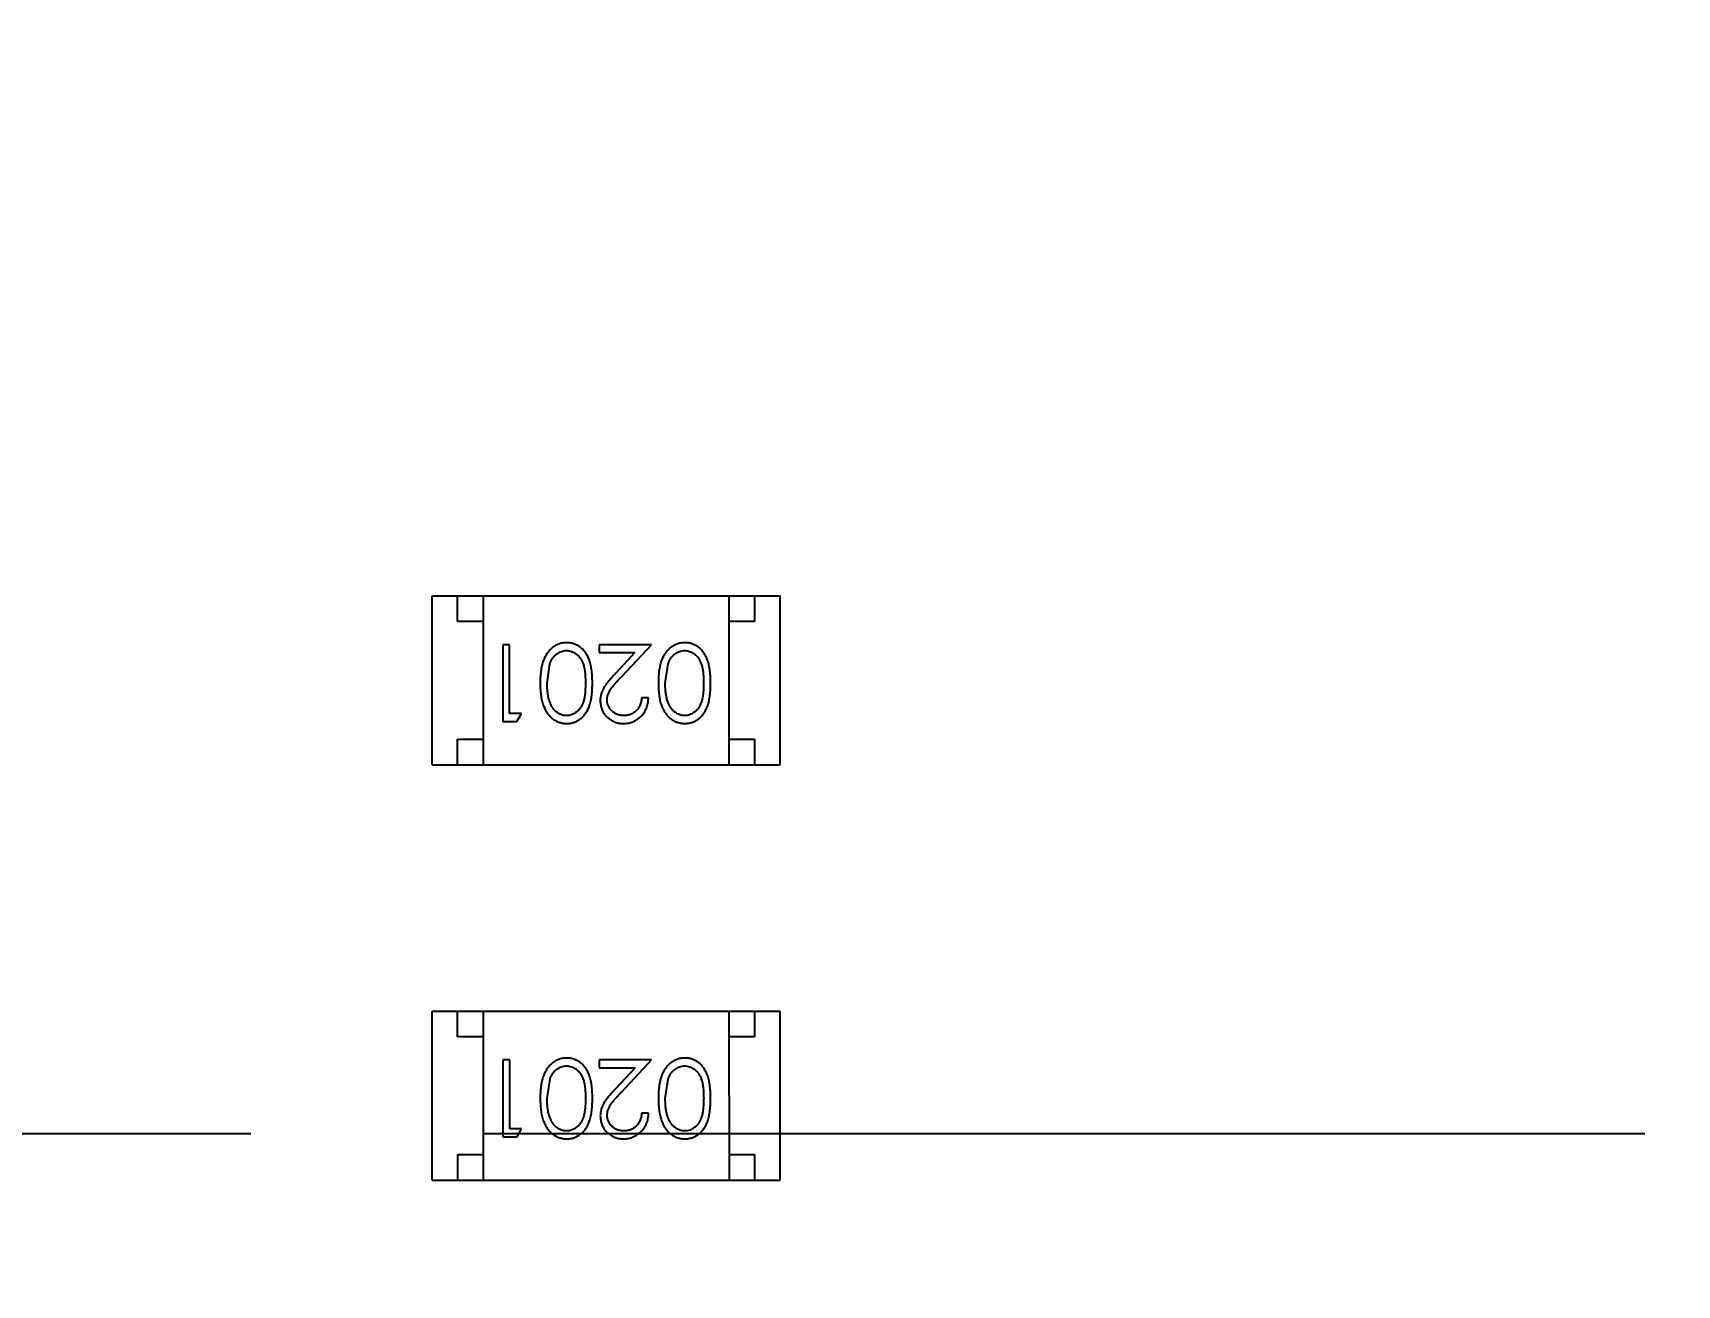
# Model space of a CAD drawing. Header units: millimetres. Extents: x -49 to 153, y -182 to -55.
# Drawn here: x 134.76 to 137.971, y -126.87 to -124.426 of the extents above; entities that cross this region are included whole.
import ezdxf

# ---------------------------------------------------------------- set-up
doc = ezdxf.new("R2010")
doc.units = ezdxf.units.MM
doc.header["$LTSCALE"] = 1.21
doc.header["$MEASUREMENT"] = 0
doc.header["$PDMODE"] = 3
doc.header["$PDSIZE"] = 0.3125
doc.linetypes.add('CENTER', pattern=[0.6, 0.375, -0.075, 0.075, -0.075])
doc.layers.get('0').update_dxf_attribs({"linetype": 'CONTINUOUS'})
doc.layers.get('DEFPOINTS').update_dxf_attribs({"linetype": 'CONTINUOUS'})
doc.layers.add('Dim', color=3, linetype='CONTINUOUS', lineweight=25)
doc.styles.get("Standard").update_dxf_attribs({"font": 'txt', "width": 0.8})
doc.dimstyles.get("Standard").update_dxf_attribs({"dimtxt": 0.15625, "dimasz": 0.1875, "dimexe": 0.125, "dimexo": 0.0625, "dimgap": 0.09, "dimtad": 0, "dimtih": 1, "dimtoh": 1, "dimzin": 4, "dimdsep": 46, "dimtxsty": 'Standard', "dimblk": '_FILLED', "dimblk1": '_FILLED', "dimblk2": '_FILLED', "dimcen": 0.09, "dimazin": 1, "dimtp": 0.01, "dimtm": 0.01, "dimtfac": 1, "dimtofl": 0, "dimtmove": 0, "dimatfit": 3, "dimldrblk": '_FILLED', "dimfxl": 1, "dimtolj": 1, "dimtzin": 4, "dimarcsym": 0})

# ---------------------------------------------------------------- blocks, each defined once
blk = doc.blocks.new('_FILLED')
at = {"color": 0, "linetype": 'ByBlock'}
blk.add_solid([(0, 0), (-1, 0.1667), (-1, -0.1667)], dxfattribs=at)
blk = doc.blocks.new('*D79')
at = {"layer": 'DEFPOINTS', "color": 0}
for p in [(103.9882, -113.9099), (95.9455, -118.3888), (95.7094, -126.5744), (123.0081, -126.5744), (150.6978, -126.5744)]:
    blk.add_point(p, dxfattribs=at)
at = {"layer": 'Dim', "color": 0, "lineweight": -2}
for p, q in [((103.9361, -113.8752), (99.3703, -110.835)), ((95.6469, -126.5744), (94.6096, -126.5744))]:
    blk.add_line(p, q, dxfattribs=at)
for start, end in [(149.38213, 160.15016), (166.19189, 176.95991)]:
    blk.add_arc((123.0081, -126.5744), 28.2735, start, end, dxfattribs=at)
at = {"layer": 'Dim', "color": 0, "lineweight": -2, "xscale": 1.5, "yscale": 1.5, "zscale": 1.5}
for p, rotation in [((99.4744, -110.9043), 57.86208909579157), ((94.7346, -126.5744), 268.4799565881056)]:
    blk.add_blockref('_FILLED', p, dxfattribs=dict(at, rotation=rotation))
at = {"layer": 'Dim', "color": 0, "insert": (95.9455, -118.3888), "char_height": 1.5, "attachment_point": 5, "rotation": 73.171}
blk.add_mtext('\\A1;34%%d', dxfattribs=at)
blk = doc.blocks.new('*D80')
at = {"layer": 'DEFPOINTS', "color": 0}
for p in [(95.7094, -126.5744), (123.0081, -126.5744), (150.6978, -126.5744), (95.977, -134.8087), (104.0987, -139.2733)]:
    blk.add_point(p, dxfattribs=at)
at = {"layer": 'Dim', "color": 0, "lineweight": -2}
for p, q in [((95.6469, -126.5744), (94.6256, -126.5744)), ((104.0468, -139.3081), (99.4459, -142.398))]:
    blk.add_line(p, q, dxfattribs=at)
for start, end in [(183.04181, 193.91939), (199.96454, 210.84213)]:
    blk.add_arc((123.0081, -126.5744), 28.2575, start, end, dxfattribs=at)
at = {"layer": 'Dim', "color": 0, "lineweight": -2, "xscale": 1.5, "yscale": 1.5, "zscale": 1.5}
for p, rotation in [((94.7506, -126.5744), 91.52090279416298), ((99.5496, -142.3283), 302.3630280277945)]:
    blk.add_blockref('_FILLED', p, dxfattribs=dict(at, rotation=rotation))
at = {"layer": 'Dim', "color": 0, "insert": (95.977, -134.8087), "char_height": 1.5, "attachment_point": 5, "rotation": 286.942}
blk.add_mtext('\\A1;34%%d', dxfattribs=at)

msp = doc.modelspace()

# ---------------------------------------------------------------- linework, layer by layer
at = {"color": 6, "linetype": 'Continuous'}
for p, q in [((135.5397, -125.5246), (136.2197, -125.5246)), ((135.5397, -125.8546), (135.5397, -125.5246)), ((135.5897, -125.5746), (135.5897, -125.5246)), ((135.6397, -125.5246), (135.6397, -125.8546)), ((136.1197, -125.5246), (136.1197, -125.8546)), ((136.1697, -125.5246), (136.1697, -125.5746)), ((136.2197, -125.8546), (136.2197, -125.5246)), ((135.6397, -125.5746), (135.5897, -125.5746)), ((136.1697, -125.5746), (136.1197, -125.5746)), ((135.6913, -125.6199), (135.6779, -125.6199)), ((135.6779, -125.6199), (135.6779, -125.7699)), ((135.6913, -125.7545), (135.6913, -125.6199)), ((135.9683, -125.6199), (135.8663, -125.6199)), ((135.8663, -125.6199), (135.8663, -125.6353)), ((135.9101, -125.682), (135.9683, -125.6199)), ((135.7644, -125.6949), (135.7701, -125.6572)), ((135.8663, -125.6353), (135.9361, -125.6353)), ((135.9361, -125.6353), (135.8986, -125.6753)), ((135.9952, -125.6949), (136.0009, -125.6572)), ((135.7144, -125.7545), (135.6913, -125.7545)), ((135.7056, -125.7699), (135.7144, -125.7545)), ((135.9625, -125.7237), (135.949, -125.7237)), ((135.6779, -125.7699), (135.7056, -125.7699)), ((135.5897, -125.8046), (135.6397, -125.8046)), ((135.5897, -125.8546), (135.5897, -125.8046)), ((136.1197, -125.8046), (136.1697, -125.8046)), ((136.1697, -125.8046), (136.1697, -125.8546)), ((135.5397, -125.8546), (136.2197, -125.8546)), ((135.5397, -126.3354), (136.2197, -126.3353)), ((135.5398, -126.6654), (135.5397, -126.3354)), ((135.5897, -126.3854), (135.5897, -126.3354)), ((135.6397, -126.3354), (135.6398, -126.6654)), ((136.1197, -126.3353), (136.1198, -126.6653)), ((136.1697, -126.3353), (136.1697, -126.3853)), ((136.2198, -126.6653), (136.2197, -126.3353)), ((135.6397, -126.3854), (135.5897, -126.3854)), ((136.1697, -126.3853), (136.1197, -126.3853)), ((135.6914, -126.4306), (135.6779, -126.4306)), ((135.6779, -126.4306), (135.678, -126.5806)), ((135.6914, -126.5653), (135.6914, -126.4306)), ((135.9683, -126.4306), (135.8664, -126.4306)), ((135.8664, -126.4306), (135.8664, -126.446)), ((135.8664, -126.446), (135.9362, -126.446)), ((135.9362, -126.446), (135.8987, -126.4861)), ((135.9102, -126.4927), (135.9683, -126.4306)), ((135.7645, -126.5056), (135.7702, -126.4679)), ((135.9953, -126.5056), (136.0009, -126.4679)), ((135.9626, -126.5345), (135.9491, -126.5345)), ((135.678, -126.5806), (135.7057, -126.5806)), ((135.7145, -126.5652), (135.6914, -126.5653)), ((135.7057, -126.5806), (135.7145, -126.5652)), ((135.5898, -126.6154), (135.6398, -126.6154)), ((135.5898, -126.6654), (135.5898, -126.6154)), ((136.1198, -126.6153), (136.1698, -126.6153)), ((136.1698, -126.6153), (136.1698, -126.6653)), ((135.5398, -126.6654), (136.2198, -126.6653))]:
    msp.add_line(p, q, dxfattribs=at)
at = {"color": 4, "linetype": 'CENTER', "ltscale": 5}
msp.add_line((95.7094, -126.5744), (150.6978, -126.5744), dxfattribs=at)
at = {"color": 7, "linetype": 'Continuous'}
msp.add_arc((123.0081, -126.5744), 24.48, 100.97933, 79.01595, dxfattribs=at)
at = {"color": 6, "linetype": 'Continuous'}
for points, knots in [([(135.8027, -125.616), (135.8015, -125.6161), (135.7992, -125.6161), (135.7956, -125.6165), (135.7922, -125.6172), (135.7889, -125.6181), (135.7856, -125.6193), (135.7824, -125.6208), (135.7793, -125.6225), (135.7763, -125.6245), (135.7734, -125.6268), (135.7707, -125.6293), (135.7681, -125.6321), (135.7657, -125.6351), (135.7634, -125.6384), (135.7614, -125.642), (135.7594, -125.6458), (135.7577, -125.6499), (135.756, -125.6542), (135.7547, -125.659), (135.7535, -125.6641), (135.7526, -125.6695), (135.7519, -125.6754), (135.7513, -125.6815), (135.751, -125.6881), (135.751, -125.6925), (135.751, -125.6948)], [0, 0, 0, 0, 0.033824, 0.067298, 0.10028, 0.133019, 0.165736, 0.198792, 0.232372, 0.266409, 0.301016, 0.336196, 0.371972, 0.408574, 0.446394, 0.485225, 0.525372, 0.567224, 0.611081, 0.65775, 0.70702, 0.759235, 0.814484, 0.873227, 0.934937, 1, 1, 1, 1]), ([(135.8529, -125.6948), (135.8529, -125.6924), (135.8528, -125.6878), (135.8525, -125.681), (135.852, -125.6747), (135.8513, -125.6687), (135.8504, -125.6632), (135.8494, -125.658), (135.848, -125.6533), (135.8465, -125.649), (135.8448, -125.645), (135.843, -125.6413), (135.841, -125.6378), (135.8388, -125.6346), (135.8365, -125.6316), (135.834, -125.6289), (135.8313, -125.6265), (135.8286, -125.6243), (135.8256, -125.6223), (135.8226, -125.6207), (135.8195, -125.6192), (135.8163, -125.6181), (135.8131, -125.6172), (135.8097, -125.6165), (135.8062, -125.6161), (135.8039, -125.6161), (135.8027, -125.616)], [0, 0, 0, 0, 0.068113, 0.132564, 0.193427, 0.250218, 0.303569, 0.353576, 0.400235, 0.443586, 0.484619, 0.524292, 0.56238, 0.599049, 0.63494, 0.669782, 0.704009, 0.737842, 0.771098, 0.803896, 0.836415, 0.868639, 0.900715, 0.933378, 0.966213, 1, 1, 1, 1]), ([(136.0335, -125.616), (136.0323, -125.616), (136.0299, -125.6161), (136.0264, -125.6165), (136.023, -125.6172), (136.0196, -125.6181), (136.0164, -125.6193), (136.0132, -125.6208), (136.0101, -125.6225), (136.0071, -125.6245), (136.0042, -125.6268), (136.0015, -125.6293), (135.9988, -125.6321), (135.9964, -125.6351), (135.9942, -125.6384), (135.9921, -125.642), (135.9902, -125.6458), (135.9884, -125.6498), (135.9868, -125.6542), (135.9855, -125.659), (135.9843, -125.6641), (135.9833, -125.6695), (135.9826, -125.6753), (135.9821, -125.6815), (135.9818, -125.688), (135.9818, -125.6925), (135.9817, -125.6948)], [0, 0, 0, 0, 0.033824, 0.067298, 0.10028, 0.133019, 0.165736, 0.198792, 0.232372, 0.266409, 0.301016, 0.336196, 0.371972, 0.408574, 0.446394, 0.485225, 0.525372, 0.567224, 0.611081, 0.65775, 0.70702, 0.759235, 0.814484, 0.873227, 0.934937, 1, 1, 1, 1]), ([(136.0837, -125.6948), (136.0836, -125.6924), (136.0836, -125.6878), (136.0833, -125.681), (136.0828, -125.6747), (136.0821, -125.6687), (136.0812, -125.6632), (136.0801, -125.658), (136.0788, -125.6533), (136.0773, -125.649), (136.0756, -125.645), (136.0737, -125.6413), (136.0717, -125.6378), (136.0695, -125.6346), (136.0672, -125.6316), (136.0648, -125.6289), (136.0621, -125.6264), (136.0593, -125.6242), (136.0564, -125.6223), (136.0534, -125.6206), (136.0503, -125.6192), (136.0471, -125.6181), (136.0438, -125.6171), (136.0405, -125.6165), (136.037, -125.6161), (136.0347, -125.616), (136.0335, -125.616)], [0, 0, 0, 0, 0.068113, 0.132564, 0.193427, 0.250218, 0.303569, 0.353576, 0.400235, 0.443586, 0.484619, 0.524292, 0.56238, 0.599049, 0.63494, 0.669782, 0.704009, 0.737842, 0.771098, 0.803896, 0.836415, 0.868639, 0.900715, 0.933378, 0.966213, 1, 1, 1, 1]), ([(135.7701, -125.6572), (135.7705, -125.6561), (135.7712, -125.6541), (135.7726, -125.6511), (135.774, -125.6484), (135.7756, -125.6459), (135.7774, -125.6436), (135.7792, -125.6414), (135.7812, -125.6395), (135.7841, -125.6373), (135.7877, -125.6349), (135.7924, -125.6329), (135.7973, -125.6316), (135.8006, -125.6315), (135.8023, -125.6314)], [0, 0, 0, 0, 0.075949, 0.148549, 0.218996, 0.286119, 0.351826, 0.416074, 0.478265, 0.540325, 0.660405, 0.774606, 0.887187, 1, 1, 1, 1]), ([(135.8023, -125.6314), (135.8039, -125.6315), (135.8072, -125.6317), (135.8121, -125.633), (135.8168, -125.635), (135.8206, -125.6374), (135.8235, -125.6397), (135.8255, -125.6416), (135.8274, -125.6438), (135.8292, -125.6461), (135.8308, -125.6486), (135.8323, -125.6513), (135.8336, -125.6542), (135.8349, -125.6573), (135.836, -125.6608), (135.8369, -125.6645), (135.8377, -125.6687), (135.8383, -125.6732), (135.8388, -125.6781), (135.8391, -125.6833), (135.8394, -125.689), (135.8394, -125.6929), (135.8394, -125.6949)], [0, 0, 0, 0, 0.060034, 0.120278, 0.182348, 0.247919, 0.281641, 0.315701, 0.350322, 0.385703, 0.421819, 0.459196, 0.497866, 0.538301, 0.58121, 0.628183, 0.679403, 0.734699, 0.794074, 0.858416, 0.927049, 1, 1, 1, 1]), ([(136.0009, -125.6572), (136.0013, -125.6561), (136.002, -125.6541), (136.0033, -125.6511), (136.0048, -125.6484), (136.0064, -125.6459), (136.0082, -125.6436), (136.01, -125.6414), (136.012, -125.6395), (136.0148, -125.6373), (136.0185, -125.6349), (136.0232, -125.6329), (136.0281, -125.6316), (136.0314, -125.6315), (136.033, -125.6314)], [0, 0, 0, 0, 0.075949, 0.148549, 0.218996, 0.286119, 0.351826, 0.416074, 0.478265, 0.540325, 0.660405, 0.774606, 0.887187, 1, 1, 1, 1]), ([(136.033, -125.6314), (136.0347, -125.6315), (136.038, -125.6317), (136.0429, -125.633), (136.0476, -125.635), (136.0514, -125.6374), (136.0542, -125.6397), (136.0563, -125.6416), (136.0582, -125.6438), (136.06, -125.6461), (136.0616, -125.6486), (136.063, -125.6513), (136.0644, -125.6542), (136.0657, -125.6573), (136.0667, -125.6607), (136.0677, -125.6645), (136.0684, -125.6686), (136.0691, -125.6732), (136.0696, -125.678), (136.0699, -125.6833), (136.0702, -125.689), (136.0702, -125.6929), (136.0702, -125.6949)], [0, 0, 0, 0, 0.060034, 0.120278, 0.182348, 0.247919, 0.281641, 0.315701, 0.350322, 0.385703, 0.421819, 0.459196, 0.497866, 0.538301, 0.58121, 0.628183, 0.679403, 0.734699, 0.794074, 0.858416, 0.927049, 1, 1, 1, 1]), ([(135.8986, -125.6753), (135.8972, -125.6769), (135.8944, -125.6798), (135.8905, -125.6842), (135.8869, -125.6883), (135.8837, -125.6922), (135.8809, -125.6958), (135.8784, -125.6992), (135.8763, -125.7023), (135.874, -125.7062), (135.8716, -125.7109), (135.8697, -125.7168), (135.8685, -125.7229), (135.8683, -125.727), (135.8683, -125.7291)], [0, 0, 0, 0, 0.09953, 0.192079, 0.277712, 0.357454, 0.429648, 0.495771, 0.555538, 0.608657, 0.707578, 0.804328, 0.901298, 1, 1, 1, 1]), ([(135.8817, -125.7279), (135.8818, -125.7263), (135.8819, -125.7231), (135.883, -125.7183), (135.8847, -125.7136), (135.8866, -125.7098), (135.8887, -125.7067), (135.8906, -125.704), (135.8929, -125.7011), (135.8956, -125.6978), (135.8987, -125.6943), (135.9021, -125.6904), (135.906, -125.6863), (135.9087, -125.6834), (135.9101, -125.682)], [0, 0, 0, 0, 0.088014, 0.174976, 0.2638, 0.355443, 0.406413, 0.465519, 0.533076, 0.609353, 0.693899, 0.787171, 0.889197, 1, 1, 1, 1]), ([(135.751, -125.6948), (135.751, -125.6971), (135.751, -125.7016), (135.7513, -125.7082), (135.7519, -125.7144), (135.7526, -125.7202), (135.7536, -125.7257), (135.7547, -125.7308), (135.7562, -125.7356), (135.7577, -125.74), (135.7596, -125.7441), (135.7615, -125.7479), (135.7636, -125.7515), (135.7658, -125.7548), (135.7683, -125.7578), (135.7708, -125.7606), (135.7735, -125.7631), (135.7764, -125.7653), (135.7794, -125.7673), (135.7825, -125.769), (135.7856, -125.7705), (135.7889, -125.7717), (135.7922, -125.7726), (135.7957, -125.7733), (135.7992, -125.7737), (135.8015, -125.7737), (135.8027, -125.7737)], [0, 0, 0, 0, 0.065278, 0.127205, 0.186168, 0.241675, 0.294115, 0.343609, 0.390387, 0.434463, 0.476646, 0.517002, 0.555936, 0.593716, 0.630057, 0.665601, 0.700745, 0.734917, 0.768681, 0.802087, 0.834849, 0.867433, 0.900138, 0.932806, 0.966212, 1, 1, 1, 1]), ([(135.8023, -125.7583), (135.8006, -125.7583), (135.7974, -125.7581), (135.7925, -125.7568), (135.7878, -125.7547), (135.7841, -125.7524), (135.7812, -125.7501), (135.7792, -125.7481), (135.7772, -125.7459), (135.7754, -125.7434), (135.7737, -125.7407), (135.7722, -125.7377), (135.7707, -125.7345), (135.7694, -125.7311), (135.7683, -125.7274), (135.7672, -125.7235), (135.7664, -125.7194), (135.7656, -125.715), (135.7651, -125.7103), (135.7647, -125.7054), (135.7645, -125.7002), (135.7644, -125.6967), (135.7644, -125.6949)], [0, 0, 0, 0, 0.059689, 0.119507, 0.181075, 0.246162, 0.279894, 0.314468, 0.350403, 0.387474, 0.426147, 0.466624, 0.508745, 0.553328, 0.600058, 0.649177, 0.700552, 0.754894, 0.811825, 0.871514, 0.934319, 1, 1, 1, 1]), ([(135.8394, -125.6949), (135.8394, -125.6969), (135.8394, -125.7008), (135.8391, -125.7065), (135.8388, -125.7117), (135.8383, -125.7166), (135.8377, -125.7212), (135.8369, -125.7253), (135.836, -125.7291), (135.8349, -125.7325), (135.8336, -125.7356), (135.8323, -125.7385), (135.8308, -125.7412), (135.8291, -125.7437), (135.8274, -125.746), (135.8255, -125.7482), (135.8235, -125.7501), (135.8206, -125.7524), (135.8169, -125.7547), (135.8122, -125.7569), (135.8073, -125.7581), (135.8039, -125.7583), (135.8023, -125.7583)], [0, 0, 0, 0, 0.073302, 0.142286, 0.206253, 0.266017, 0.321612, 0.372532, 0.419497, 0.462398, 0.502825, 0.541489, 0.579034, 0.615143, 0.650298, 0.684912, 0.718701, 0.752189, 0.817245, 0.879117, 0.939613, 1, 1, 1, 1]), ([(135.8027, -125.7737), (135.8039, -125.7737), (135.8063, -125.7737), (135.8097, -125.7733), (135.8131, -125.7726), (135.8164, -125.7717), (135.8196, -125.7705), (135.8227, -125.769), (135.8257, -125.7673), (135.8287, -125.7654), (135.8315, -125.7632), (135.8342, -125.7607), (135.8366, -125.758), (135.839, -125.755), (135.8411, -125.7518), (135.8431, -125.7484), (135.845, -125.7447), (135.8466, -125.7407), (135.8481, -125.7364), (135.8494, -125.7317), (135.8505, -125.7266), (135.8513, -125.721), (135.852, -125.7151), (135.8525, -125.7087), (135.8528, -125.7019), (135.8529, -125.6972), (135.8529, -125.6948)], [0, 0, 0, 0, 0.033742, 0.066533, 0.099153, 0.13154, 0.164087, 0.196563, 0.229707, 0.263315, 0.297504, 0.331686, 0.366482, 0.4021, 0.438958, 0.476748, 0.515985, 0.556589, 0.599519, 0.645765, 0.695487, 0.748721, 0.805687, 0.866754, 0.931405, 1, 1, 1, 1]), ([(135.9817, -125.6948), (135.9818, -125.6971), (135.9818, -125.7016), (135.9821, -125.7082), (135.9826, -125.7144), (135.9834, -125.7202), (135.9843, -125.7257), (135.9855, -125.7308), (135.9869, -125.7356), (135.9885, -125.74), (135.9903, -125.7441), (135.9922, -125.7479), (135.9944, -125.7515), (135.9966, -125.7548), (135.999, -125.7578), (136.0016, -125.7606), (136.0043, -125.7631), (136.0072, -125.7653), (136.0102, -125.7673), (136.0132, -125.769), (136.0164, -125.7705), (136.0197, -125.7716), (136.023, -125.7726), (136.0264, -125.7732), (136.0299, -125.7736), (136.0323, -125.7737), (136.0335, -125.7737)], [0, 0, 0, 0, 0.065278, 0.127205, 0.186168, 0.241675, 0.294115, 0.343609, 0.390387, 0.434463, 0.476646, 0.517002, 0.555936, 0.593716, 0.630057, 0.665601, 0.700745, 0.734917, 0.768681, 0.802087, 0.834849, 0.867433, 0.900138, 0.932806, 0.966212, 1, 1, 1, 1]), ([(136.0331, -125.7583), (136.0314, -125.7582), (136.0281, -125.7581), (136.0233, -125.7568), (136.0186, -125.7547), (136.0149, -125.7523), (136.012, -125.7501), (136.01, -125.748), (136.008, -125.7458), (136.0062, -125.7433), (136.0045, -125.7406), (136.003, -125.7377), (136.0015, -125.7345), (136.0002, -125.7311), (135.999, -125.7274), (135.9979, -125.7235), (135.9971, -125.7193), (135.9964, -125.7149), (135.9959, -125.7103), (135.9954, -125.7054), (135.9953, -125.7002), (135.9952, -125.6967), (135.9952, -125.6949)], [0, 0, 0, 0, 0.059689, 0.119507, 0.181075, 0.246162, 0.279894, 0.314468, 0.350403, 0.387474, 0.426147, 0.466624, 0.508745, 0.553328, 0.600058, 0.649177, 0.700552, 0.754894, 0.811825, 0.871514, 0.934319, 1, 1, 1, 1]), ([(136.0702, -125.6949), (136.0702, -125.6969), (136.0702, -125.7008), (136.0699, -125.7064), (136.0696, -125.7117), (136.0691, -125.7166), (136.0685, -125.7212), (136.0676, -125.7253), (136.0667, -125.7291), (136.0656, -125.7325), (136.0644, -125.7356), (136.063, -125.7385), (136.0615, -125.7412), (136.0599, -125.7437), (136.0582, -125.746), (136.0563, -125.7481), (136.0542, -125.7501), (136.0514, -125.7523), (136.0476, -125.7547), (136.0429, -125.7568), (136.038, -125.7581), (136.0347, -125.7582), (136.0331, -125.7583)], [0, 0, 0, 0, 0.073302, 0.142286, 0.206253, 0.266017, 0.321612, 0.372532, 0.419497, 0.462398, 0.502825, 0.541489, 0.579034, 0.615143, 0.650298, 0.684912, 0.718701, 0.752189, 0.817245, 0.879117, 0.939613, 1, 1, 1, 1]), ([(136.0335, -125.7737), (136.0347, -125.7737), (136.037, -125.7737), (136.0405, -125.7732), (136.0438, -125.7726), (136.0471, -125.7716), (136.0504, -125.7705), (136.0535, -125.769), (136.0565, -125.7673), (136.0595, -125.7654), (136.0623, -125.7631), (136.0649, -125.7607), (136.0674, -125.758), (136.0697, -125.755), (136.0719, -125.7518), (136.0739, -125.7484), (136.0757, -125.7447), (136.0774, -125.7407), (136.0789, -125.7364), (136.0801, -125.7317), (136.0813, -125.7266), (136.0821, -125.721), (136.0828, -125.7151), (136.0833, -125.7087), (136.0836, -125.7019), (136.0836, -125.6972), (136.0837, -125.6948)], [0, 0, 0, 0, 0.033742, 0.066533, 0.099153, 0.13154, 0.164087, 0.196563, 0.229707, 0.263315, 0.297504, 0.331686, 0.366482, 0.4021, 0.438958, 0.476748, 0.515985, 0.556589, 0.599519, 0.645765, 0.695487, 0.748721, 0.805687, 0.866754, 0.931405, 1, 1, 1, 1]), ([(135.8683, -125.7291), (135.8683, -125.7306), (135.8684, -125.7335), (135.869, -125.7378), (135.87, -125.742), (135.8713, -125.746), (135.8731, -125.7499), (135.8753, -125.7536), (135.8778, -125.7571), (135.8808, -125.7605), (135.884, -125.7636), (135.8875, -125.7663), (135.8913, -125.7686), (135.8952, -125.7705), (135.8995, -125.7719), (135.904, -125.773), (135.9087, -125.7736), (135.9119, -125.7737), (135.9136, -125.7737)], [0, 0, 0, 0, 0.06271, 0.123347, 0.183401, 0.242828, 0.302097, 0.36242, 0.423725, 0.487032, 0.550491, 0.612709, 0.674265, 0.73617, 0.799211, 0.863483, 0.930525, 1, 1, 1, 1]), ([(135.9143, -125.7583), (135.9132, -125.7583), (135.9109, -125.7582), (135.9077, -125.7578), (135.9046, -125.7571), (135.9017, -125.7561), (135.8988, -125.7549), (135.8961, -125.7533), (135.8936, -125.7515), (135.8911, -125.7494), (135.8889, -125.7471), (135.887, -125.7447), (135.8854, -125.7422), (135.884, -125.7395), (135.883, -125.7368), (135.8823, -125.7339), (135.8818, -125.731), (135.8818, -125.729), (135.8817, -125.7279)], [0, 0, 0, 0, 0.068027, 0.133505, 0.19695, 0.26027, 0.322741, 0.384982, 0.448465, 0.513424, 0.578224, 0.640011, 0.700094, 0.760067, 0.819012, 0.877878, 0.938035, 1, 1, 1, 1]), ([(135.9136, -125.7737), (135.9153, -125.7737), (135.9186, -125.7736), (135.9234, -125.7729), (135.928, -125.7718), (135.9324, -125.7703), (135.9366, -125.7683), (135.9407, -125.7659), (135.9445, -125.763), (135.948, -125.7597), (135.9513, -125.7561), (135.9542, -125.7522), (135.9566, -125.748), (135.9586, -125.7436), (135.9603, -125.739), (135.9614, -125.7341), (135.9622, -125.729), (135.9624, -125.7255), (135.9625, -125.7237)], [0, 0, 0, 0, 0.06445, 0.126725, 0.187421, 0.247417, 0.306749, 0.366595, 0.427749, 0.490235, 0.553031, 0.614805, 0.676505, 0.738096, 0.801021, 0.864897, 0.931209, 1, 1, 1, 1]), ([(135.949, -125.7237), (135.9489, -125.7251), (135.9487, -125.7277), (135.9479, -125.7314), (135.947, -125.735), (135.9457, -125.7383), (135.9442, -125.7414), (135.9425, -125.7443), (135.9405, -125.7469), (135.9382, -125.7493), (135.9358, -125.7514), (135.9332, -125.7533), (135.9304, -125.7548), (135.9274, -125.7561), (135.9244, -125.7571), (135.9211, -125.7578), (135.9178, -125.7582), (135.9154, -125.7583), (135.9143, -125.7583)], [0, 0, 0, 0, 0.073648, 0.143686, 0.210962, 0.275557, 0.338064, 0.399311, 0.4594, 0.51934, 0.579024, 0.637809, 0.695959, 0.754122, 0.813113, 0.873453, 0.935561, 1, 1, 1, 1]), ([(135.8028, -126.4268), (135.8016, -126.4268), (135.7992, -126.4268), (135.7957, -126.4273), (135.7923, -126.4279), (135.7889, -126.4289), (135.7857, -126.4301), (135.7825, -126.4315), (135.7794, -126.4333), (135.7764, -126.4353), (135.7735, -126.4375), (135.7707, -126.4401), (135.7681, -126.4428), (135.7657, -126.4459), (135.7635, -126.4492), (135.7614, -126.4527), (135.7595, -126.4565), (135.7577, -126.4606), (135.7561, -126.465), (135.7548, -126.4697), (135.7536, -126.4748), (135.7526, -126.4803), (135.7519, -126.4861), (135.7514, -126.4923), (135.7511, -126.4988), (135.7511, -126.5033), (135.751, -126.5056)], [0, 0, 0, 0, 0.033824, 0.067298, 0.10028, 0.133019, 0.165736, 0.198792, 0.232372, 0.266409, 0.301016, 0.336196, 0.371972, 0.408574, 0.446394, 0.485225, 0.525372, 0.567224, 0.611081, 0.65775, 0.70702, 0.759235, 0.814484, 0.873227, 0.934937, 1, 1, 1, 1]), ([(135.8529, -126.5056), (135.8529, -126.5032), (135.8529, -126.4985), (135.8526, -126.4918), (135.8521, -126.4854), (135.8514, -126.4795), (135.8505, -126.4739), (135.8494, -126.4688), (135.8481, -126.4641), (135.8466, -126.4597), (135.8449, -126.4557), (135.843, -126.452), (135.841, -126.4485), (135.8388, -126.4453), (135.8365, -126.4424), (135.8341, -126.4396), (135.8314, -126.4372), (135.8286, -126.435), (135.8257, -126.4331), (135.8227, -126.4314), (135.8196, -126.4299), (135.8164, -126.4288), (135.8131, -126.4279), (135.8098, -126.4272), (135.8063, -126.4268), (135.804, -126.4268), (135.8028, -126.4268)], [0, 0, 0, 0, 0.068113, 0.132564, 0.193427, 0.250218, 0.303569, 0.353576, 0.400235, 0.443586, 0.484619, 0.524292, 0.56238, 0.599049, 0.63494, 0.669782, 0.704009, 0.737842, 0.771098, 0.803896, 0.836415, 0.868639, 0.900715, 0.933378, 0.966213, 1, 1, 1, 1]), ([(136.0336, -126.4268), (136.0324, -126.4268), (136.03, -126.4268), (136.0265, -126.4273), (136.023, -126.4279), (136.0197, -126.4288), (136.0164, -126.4301), (136.0132, -126.4315), (136.0102, -126.4333), (136.0071, -126.4352), (136.0042, -126.4375), (136.0015, -126.44), (135.9989, -126.4428), (135.9965, -126.4459), (135.9943, -126.4492), (135.9922, -126.4527), (135.9903, -126.4565), (135.9885, -126.4606), (135.9869, -126.465), (135.9855, -126.4697), (135.9844, -126.4748), (135.9834, -126.4803), (135.9827, -126.4861), (135.9822, -126.4923), (135.9819, -126.4988), (135.9818, -126.5033), (135.9818, -126.5056)], [0, 0, 0, 0, 0.033824, 0.067298, 0.10028, 0.133019, 0.165736, 0.198792, 0.232372, 0.266409, 0.301016, 0.336196, 0.371972, 0.408574, 0.446394, 0.485225, 0.525372, 0.567224, 0.611081, 0.65775, 0.70702, 0.759235, 0.814484, 0.873227, 0.934937, 1, 1, 1, 1]), ([(136.0837, -126.5055), (136.0837, -126.5032), (136.0837, -126.4985), (136.0834, -126.4918), (136.0829, -126.4854), (136.0821, -126.4795), (136.0812, -126.4739), (136.0802, -126.4688), (136.0789, -126.4641), (136.0774, -126.4597), (136.0757, -126.4557), (136.0738, -126.452), (136.0718, -126.4485), (136.0696, -126.4453), (136.0673, -126.4424), (136.0648, -126.4396), (136.0622, -126.4372), (136.0594, -126.435), (136.0565, -126.4331), (136.0534, -126.4314), (136.0504, -126.4299), (136.0472, -126.4288), (136.0439, -126.4279), (136.0405, -126.4272), (136.0371, -126.4268), (136.0347, -126.4268), (136.0336, -126.4268)], [0, 0, 0, 0, 0.068113, 0.132564, 0.193427, 0.250218, 0.303569, 0.353576, 0.400235, 0.443586, 0.484619, 0.524292, 0.56238, 0.599049, 0.63494, 0.669782, 0.704009, 0.737842, 0.771098, 0.803896, 0.836415, 0.868639, 0.900715, 0.933378, 0.966213, 1, 1, 1, 1]), ([(135.7702, -126.4679), (135.7705, -126.4669), (135.7713, -126.4648), (135.7726, -126.4619), (135.7741, -126.4592), (135.7757, -126.4566), (135.7775, -126.4543), (135.7793, -126.4522), (135.7813, -126.4503), (135.7841, -126.448), (135.7878, -126.4457), (135.7925, -126.4437), (135.7974, -126.4424), (135.8007, -126.4422), (135.8023, -126.4422)], [0, 0, 0, 0, 0.075949, 0.148549, 0.218996, 0.286119, 0.351826, 0.416074, 0.478265, 0.540325, 0.660405, 0.774606, 0.887187, 1, 1, 1, 1]), ([(135.8023, -126.4422), (135.804, -126.4422), (135.8073, -126.4424), (135.8122, -126.4437), (135.8169, -126.4458), (135.8207, -126.4482), (135.8235, -126.4505), (135.8256, -126.4524), (135.8275, -126.4545), (135.8292, -126.4569), (135.8309, -126.4594), (135.8323, -126.4621), (135.8337, -126.465), (135.8349, -126.4681), (135.836, -126.4715), (135.837, -126.4753), (135.8377, -126.4794), (135.8384, -126.4839), (135.8389, -126.4888), (135.8392, -126.4941), (135.8395, -126.4997), (135.8395, -126.5036), (135.8395, -126.5056)], [0, 0, 0, 0, 0.060034, 0.120278, 0.182348, 0.247919, 0.281641, 0.315701, 0.350322, 0.385703, 0.421819, 0.459196, 0.497866, 0.538301, 0.58121, 0.628183, 0.679403, 0.734699, 0.794074, 0.858416, 0.927049, 1, 1, 1, 1]), ([(136.0009, -126.4679), (136.0013, -126.4669), (136.0021, -126.4648), (136.0034, -126.4619), (136.0049, -126.4592), (136.0065, -126.4566), (136.0082, -126.4543), (136.0101, -126.4522), (136.0121, -126.4503), (136.0149, -126.448), (136.0186, -126.4457), (136.0233, -126.4437), (136.0281, -126.4424), (136.0314, -126.4422), (136.0331, -126.4421)], [0, 0, 0, 0, 0.075949, 0.148549, 0.218996, 0.286119, 0.351826, 0.416074, 0.478265, 0.540325, 0.660405, 0.774606, 0.887187, 1, 1, 1, 1]), ([(136.0331, -126.4421), (136.0348, -126.4422), (136.0381, -126.4424), (136.0429, -126.4437), (136.0477, -126.4458), (136.0514, -126.4481), (136.0543, -126.4505), (136.0564, -126.4524), (136.0582, -126.4545), (136.06, -126.4568), (136.0617, -126.4593), (136.0631, -126.4621), (136.0645, -126.465), (136.0657, -126.4681), (136.0668, -126.4715), (136.0677, -126.4752), (136.0685, -126.4794), (136.0692, -126.4839), (136.0696, -126.4888), (136.07, -126.4941), (136.0702, -126.4997), (136.0702, -126.5036), (136.0703, -126.5056)], [0, 0, 0, 0, 0.060034, 0.120278, 0.182348, 0.247919, 0.281641, 0.315701, 0.350322, 0.385703, 0.421819, 0.459196, 0.497866, 0.538301, 0.58121, 0.628183, 0.679403, 0.734699, 0.794074, 0.858416, 0.927049, 1, 1, 1, 1]), ([(135.8987, -126.4861), (135.8972, -126.4876), (135.8945, -126.4906), (135.8905, -126.4949), (135.887, -126.4991), (135.8838, -126.5029), (135.8809, -126.5066), (135.8785, -126.5099), (135.8763, -126.5131), (135.874, -126.5169), (135.8717, -126.5217), (135.8698, -126.5276), (135.8685, -126.5336), (135.8684, -126.5378), (135.8683, -126.5399)], [0, 0, 0, 0, 0.09953, 0.192079, 0.277712, 0.357454, 0.429648, 0.495771, 0.555538, 0.608657, 0.707578, 0.804328, 0.901298, 1, 1, 1, 1]), ([(135.8818, -126.5387), (135.8819, -126.537), (135.882, -126.5338), (135.883, -126.529), (135.8847, -126.5244), (135.8867, -126.5206), (135.8887, -126.5174), (135.8906, -126.5148), (135.893, -126.5118), (135.8956, -126.5085), (135.8987, -126.505), (135.9022, -126.5012), (135.906, -126.497), (135.9087, -126.4942), (135.9102, -126.4927)], [0, 0, 0, 0, 0.088014, 0.174976, 0.2638, 0.355443, 0.406413, 0.465519, 0.533076, 0.609353, 0.693899, 0.787171, 0.889197, 1, 1, 1, 1]), ([(135.751, -126.5056), (135.7511, -126.5079), (135.7511, -126.5124), (135.7514, -126.5189), (135.7519, -126.5251), (135.7527, -126.531), (135.7536, -126.5365), (135.7548, -126.5416), (135.7562, -126.5463), (135.7578, -126.5508), (135.7596, -126.5548), (135.7615, -126.5587), (135.7637, -126.5622), (135.7659, -126.5655), (135.7683, -126.5686), (135.7709, -126.5713), (135.7736, -126.5739), (135.7765, -126.5761), (135.7794, -126.5781), (135.7825, -126.5798), (135.7857, -126.5812), (135.789, -126.5824), (135.7923, -126.5833), (135.7957, -126.584), (135.7992, -126.5844), (135.8016, -126.5845), (135.8028, -126.5845)], [0, 0, 0, 0, 0.065278, 0.127205, 0.186168, 0.241675, 0.294115, 0.343609, 0.390387, 0.434463, 0.476646, 0.517002, 0.555936, 0.593716, 0.630057, 0.665601, 0.700745, 0.734917, 0.768681, 0.802087, 0.834849, 0.867433, 0.900138, 0.932806, 0.966212, 1, 1, 1, 1]), ([(135.8024, -126.5691), (135.8007, -126.569), (135.7974, -126.5688), (135.7926, -126.5676), (135.7879, -126.5654), (135.7842, -126.5631), (135.7813, -126.5608), (135.7793, -126.5588), (135.7773, -126.5566), (135.7755, -126.5541), (135.7738, -126.5514), (135.7723, -126.5485), (135.7708, -126.5453), (135.7695, -126.5419), (135.7683, -126.5382), (135.7672, -126.5343), (135.7664, -126.5301), (135.7657, -126.5257), (135.7652, -126.521), (135.7647, -126.5161), (135.7646, -126.511), (135.7645, -126.5074), (135.7645, -126.5056)], [0, 0, 0, 0, 0.059689, 0.119507, 0.181075, 0.246162, 0.279894, 0.314468, 0.350403, 0.387474, 0.426147, 0.466624, 0.508745, 0.553328, 0.600058, 0.649177, 0.700552, 0.754894, 0.811825, 0.871514, 0.934319, 1, 1, 1, 1]), ([(135.8395, -126.5056), (135.8395, -126.5076), (135.8395, -126.5115), (135.8392, -126.5172), (135.8389, -126.5225), (135.8383, -126.5274), (135.8378, -126.5319), (135.8369, -126.5361), (135.836, -126.5398), (135.8349, -126.5432), (135.8337, -126.5463), (135.8323, -126.5492), (135.8308, -126.5519), (135.8292, -126.5544), (135.8275, -126.5568), (135.8256, -126.5589), (135.8235, -126.5609), (135.8207, -126.5631), (135.8169, -126.5655), (135.8122, -126.5676), (135.8073, -126.5688), (135.804, -126.569), (135.8024, -126.5691)], [0, 0, 0, 0, 0.073302, 0.142286, 0.206253, 0.266017, 0.321612, 0.372532, 0.419497, 0.462398, 0.502825, 0.541489, 0.579034, 0.615143, 0.650298, 0.684912, 0.718701, 0.752189, 0.817245, 0.879117, 0.939613, 1, 1, 1, 1]), ([(135.8028, -126.5845), (135.804, -126.5845), (135.8063, -126.5844), (135.8098, -126.584), (135.8131, -126.5834), (135.8164, -126.5824), (135.8196, -126.5812), (135.8228, -126.5798), (135.8258, -126.5781), (135.8288, -126.5761), (135.8316, -126.5739), (135.8342, -126.5715), (135.8367, -126.5687), (135.839, -126.5658), (135.8412, -126.5626), (135.8432, -126.5591), (135.845, -126.5554), (135.8467, -126.5514), (135.8482, -126.5471), (135.8494, -126.5424), (135.8506, -126.5373), (135.8514, -126.5318), (135.8521, -126.5258), (135.8526, -126.5194), (135.8529, -126.5126), (135.8529, -126.508), (135.8529, -126.5056)], [0, 0, 0, 0, 0.033742, 0.066533, 0.099153, 0.13154, 0.164087, 0.196563, 0.229707, 0.263315, 0.297504, 0.331686, 0.366482, 0.4021, 0.438958, 0.476748, 0.515985, 0.556589, 0.599519, 0.645765, 0.695487, 0.748721, 0.805687, 0.866754, 0.931405, 1, 1, 1, 1]), ([(135.9818, -126.5056), (135.9818, -126.5079), (135.9819, -126.5123), (135.9822, -126.5189), (135.9827, -126.5251), (135.9834, -126.531), (135.9844, -126.5364), (135.9856, -126.5416), (135.987, -126.5463), (135.9886, -126.5507), (135.9904, -126.5548), (135.9923, -126.5587), (135.9944, -126.5622), (135.9967, -126.5655), (135.9991, -126.5685), (136.0016, -126.5713), (136.0044, -126.5738), (136.0072, -126.5761), (136.0102, -126.5781), (136.0133, -126.5798), (136.0165, -126.5812), (136.0197, -126.5824), (136.0231, -126.5833), (136.0265, -126.584), (136.03, -126.5844), (136.0324, -126.5844), (136.0336, -126.5845)], [0, 0, 0, 0, 0.065278, 0.127205, 0.186168, 0.241675, 0.294115, 0.343609, 0.390387, 0.434463, 0.476646, 0.517002, 0.555936, 0.593716, 0.630057, 0.665601, 0.700745, 0.734917, 0.768681, 0.802087, 0.834849, 0.867433, 0.900138, 0.932806, 0.966212, 1, 1, 1, 1]), ([(136.0331, -126.5691), (136.0315, -126.569), (136.0282, -126.5688), (136.0233, -126.5676), (136.0187, -126.5654), (136.0149, -126.5631), (136.0121, -126.5608), (136.01, -126.5588), (136.0081, -126.5566), (136.0063, -126.5541), (136.0046, -126.5514), (136.003, -126.5484), (136.0016, -126.5453), (136.0002, -126.5418), (135.9991, -126.5382), (135.998, -126.5343), (135.9972, -126.5301), (135.9965, -126.5257), (135.996, -126.521), (135.9955, -126.5161), (135.9953, -126.5109), (135.9953, -126.5074), (135.9953, -126.5056)], [0, 0, 0, 0, 0.059689, 0.119507, 0.181075, 0.246162, 0.279894, 0.314468, 0.350403, 0.387474, 0.426147, 0.466624, 0.508745, 0.553328, 0.600058, 0.649177, 0.700552, 0.754894, 0.811825, 0.871514, 0.934319, 1, 1, 1, 1]), ([(136.0703, -126.5056), (136.0702, -126.5076), (136.0702, -126.5115), (136.07, -126.5172), (136.0696, -126.5225), (136.0691, -126.5274), (136.0685, -126.5319), (136.0677, -126.536), (136.0668, -126.5398), (136.0657, -126.5432), (136.0644, -126.5463), (136.0631, -126.5492), (136.0616, -126.5519), (136.06, -126.5544), (136.0582, -126.5568), (136.0563, -126.5589), (136.0543, -126.5608), (136.0514, -126.5631), (136.0477, -126.5654), (136.043, -126.5676), (136.0381, -126.5688), (136.0348, -126.569), (136.0331, -126.5691)], [0, 0, 0, 0, 0.073302, 0.142286, 0.206253, 0.266017, 0.321612, 0.372532, 0.419497, 0.462398, 0.502825, 0.541489, 0.579034, 0.615143, 0.650298, 0.684912, 0.718701, 0.752189, 0.817245, 0.879117, 0.939613, 1, 1, 1, 1]), ([(136.0336, -126.5845), (136.0348, -126.5844), (136.0371, -126.5844), (136.0405, -126.584), (136.0439, -126.5833), (136.0472, -126.5824), (136.0504, -126.5812), (136.0535, -126.5798), (136.0566, -126.578), (136.0595, -126.5761), (136.0623, -126.5739), (136.065, -126.5714), (136.0675, -126.5687), (136.0698, -126.5658), (136.0719, -126.5625), (136.074, -126.5591), (136.0758, -126.5554), (136.0775, -126.5514), (136.0789, -126.5471), (136.0802, -126.5424), (136.0813, -126.5373), (136.0822, -126.5318), (136.0829, -126.5258), (136.0834, -126.5194), (136.0837, -126.5126), (136.0837, -126.5079), (136.0837, -126.5055)], [0, 0, 0, 0, 0.033742, 0.066533, 0.099153, 0.13154, 0.164087, 0.196563, 0.229707, 0.263315, 0.297504, 0.331686, 0.366482, 0.4021, 0.438958, 0.476748, 0.515985, 0.556589, 0.599519, 0.645765, 0.695487, 0.748721, 0.805687, 0.866754, 0.931405, 1, 1, 1, 1]), ([(135.8683, -126.5399), (135.8684, -126.5414), (135.8685, -126.5443), (135.869, -126.5486), (135.87, -126.5527), (135.8714, -126.5568), (135.8732, -126.5606), (135.8754, -126.5643), (135.8779, -126.5679), (135.8808, -126.5712), (135.884, -126.5744), (135.8876, -126.577), (135.8913, -126.5793), (135.8953, -126.5813), (135.8996, -126.5827), (135.9041, -126.5837), (135.9088, -126.5844), (135.912, -126.5844), (135.9136, -126.5845)], [0, 0, 0, 0, 0.06271, 0.123347, 0.183401, 0.242828, 0.302097, 0.36242, 0.423725, 0.487032, 0.550491, 0.612709, 0.674265, 0.73617, 0.799211, 0.863483, 0.930525, 1, 1, 1, 1]), ([(135.9143, -126.5691), (135.9132, -126.5691), (135.911, -126.569), (135.9078, -126.5686), (135.9047, -126.5679), (135.9017, -126.5669), (135.8989, -126.5656), (135.8962, -126.5641), (135.8936, -126.5622), (135.8912, -126.5601), (135.889, -126.5579), (135.8871, -126.5554), (135.8854, -126.5529), (135.8841, -126.5503), (135.8831, -126.5475), (135.8824, -126.5447), (135.8819, -126.5417), (135.8818, -126.5397), (135.8818, -126.5387)], [0, 0, 0, 0, 0.068027, 0.133505, 0.19695, 0.26027, 0.322741, 0.384982, 0.448465, 0.513424, 0.578224, 0.640011, 0.700094, 0.760067, 0.819012, 0.877878, 0.938035, 1, 1, 1, 1]), ([(135.9136, -126.5845), (135.9153, -126.5844), (135.9186, -126.5844), (135.9235, -126.5837), (135.9281, -126.5826), (135.9325, -126.581), (135.9367, -126.579), (135.9407, -126.5766), (135.9446, -126.5738), (135.9481, -126.5704), (135.9514, -126.5668), (135.9543, -126.5629), (135.9567, -126.5588), (135.9587, -126.5544), (135.9603, -126.5498), (135.9615, -126.5449), (135.9623, -126.5398), (135.9625, -126.5362), (135.9626, -126.5345)], [0, 0, 0, 0, 0.06445, 0.126725, 0.187421, 0.247417, 0.306749, 0.366595, 0.427749, 0.490235, 0.553031, 0.614805, 0.676505, 0.738096, 0.801021, 0.864897, 0.931209, 1, 1, 1, 1]), ([(135.9491, -126.5345), (135.949, -126.5358), (135.9487, -126.5384), (135.948, -126.5422), (135.947, -126.5457), (135.9458, -126.5491), (135.9443, -126.5521), (135.9426, -126.555), (135.9406, -126.5576), (135.9383, -126.56), (135.9358, -126.5621), (135.9332, -126.564), (135.9304, -126.5656), (135.9275, -126.5668), (135.9244, -126.5678), (135.9212, -126.5686), (135.9178, -126.569), (135.9155, -126.569), (135.9143, -126.5691)], [0, 0, 0, 0, 0.073648, 0.143686, 0.210962, 0.275557, 0.338064, 0.399311, 0.4594, 0.51934, 0.579024, 0.637809, 0.695959, 0.754122, 0.813113, 0.873453, 0.935561, 1, 1, 1, 1])]:
    msp.add_open_spline(points, degree=3, knots=knots, dxfattribs=at)

# ---------------------------------------------------------------- dimensions: what is measured, and where the dimension line sits
at = {"layer": 'Dim'}
for base, line1, picture, middle in [((95.9455, -118.3888), ((123.0081, -126.5744), (103.9882, -113.9099)), '*D79', (95.9455, -118.3888)), ((95.977, -134.8087), ((123.0081, -126.5744), (104.0987, -139.2733)), '*D80', (95.977, -134.8087))]:
    dim = msp.add_angular_dim_2l(base=base, line1=line1, line2=((95.7094, -126.5744), (150.6978, -126.5744)), dimstyle='Standard', override={"dimtxt": 1.5, "dimasz": 1.5, "dimtih": 0, "dimtoh": 0, "dimzin": 0, "dimcen": 0.198, "dimadec": 0, "dimazin": 0, "dimtp": 0, "dimtm": 0, "dimtdec": 4, "dimtzin": 0, "dimarcsym": 1}, dxfattribs=at)
    dim.commit()
    dim.dimension.update_dxf_attribs({"geometry": picture, "text_midpoint": middle})

doc.saveas('drawing.dxf')
